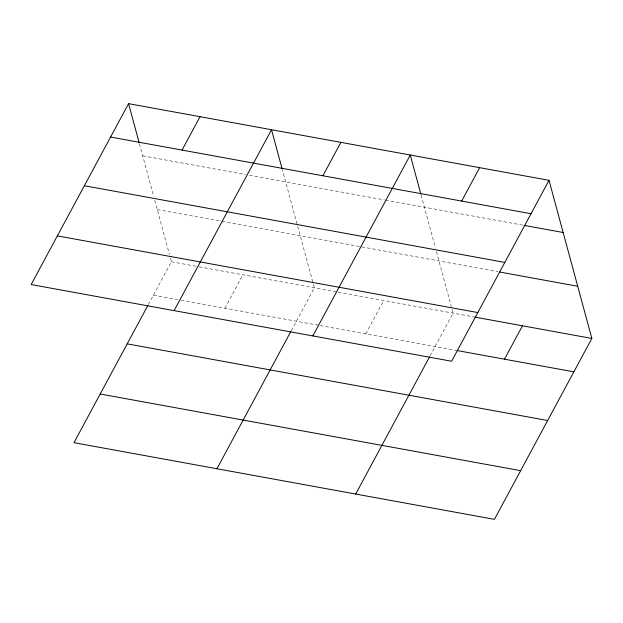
<?xml version="1.0" encoding="UTF-8"?>
<svg xmlns="http://www.w3.org/2000/svg" width="623" height="623" viewBox="0 0 623 623"><rect width="100%" height="100%" fill="white"/><g stroke="black" fill="none" stroke-linecap="round" stroke-linejoin="round"><path stroke-width="0.47" stroke-dasharray="3.12 2.34" d="M148.352 304.561L171.395 261.761L170.391 258.039M224.887 308.206L242.877 274.798M291.307 330.634L314.35 287.834L282.367 169.783M365.74 333.889L383.729 300.481M430.057 355.935L453.1 313.135L451.589 307.544M142.698 155.828L245.626 174.596M249.434 175.289L384.484 199.921M385.435 200.092L523.234 225.222M157.261 209.585L221.118 221.227M222.068 221.406L497.886 271.698M171.395 261.761L198.083 266.628M199.033 266.8L337.16 291.992M338.11 292.164L474.01 316.943M153.414 295.17L180.094 300.037M181.052 300.208L319.171 325.393M320.121 325.572L456.02 350.352M421.117 195.085L435.446 247.977M436.45 251.684L451.332 306.609M139.42 143.718L153.749 196.611M154.753 200.318L169.378 254.309"/><path stroke-width="0.93" d="M128.564 103.652L31.15 284.563L451.605 361.239L549.011 180.32L128.564 103.652L139.163 142.784M182.048 150.088L200.038 116.688M147.892 305.418L73.989 442.68L494.436 519.348L591.85 338.437L549.011 180.32M174.105 310.636L271.519 129.716L282.118 168.849M322.901 175.779L340.89 142.371M216.936 468.745L290.848 331.483M312.855 335.937L410.261 155.018L420.868 194.15M461.651 201.081L479.64 167.673M355.686 494.047L429.597 356.784M504.49 359.191L522.479 325.782M110.575 137.052L531.03 213.728M524.184 225.394L563.153 232.504M84.362 185.732L504.817 262.408M499.786 272.049L577.716 286.261M57.363 235.883L477.81 312.559M474.96 317.123L591.85 338.437M456.971 350.523L573.861 371.845M127.201 343.849L547.656 420.517M100.194 394.001L520.649 470.669"/></g></svg>
